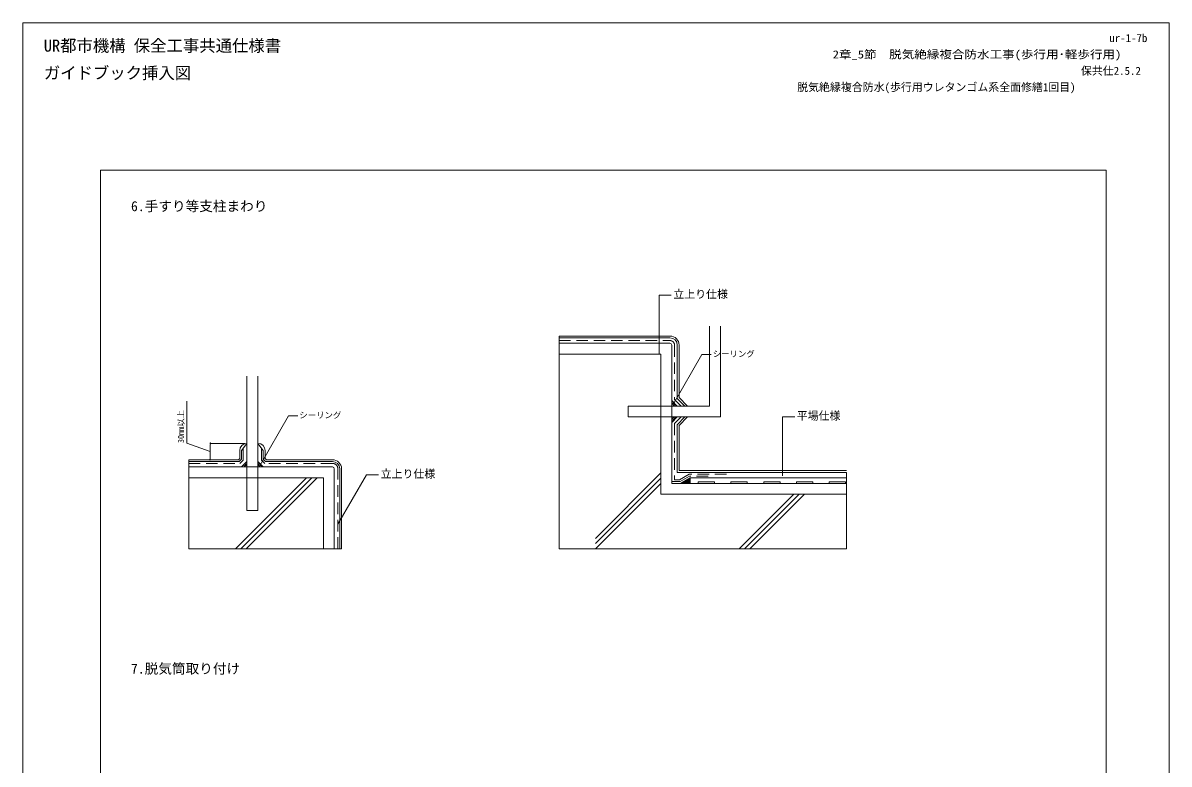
# Model space of a CAD drawing. Units: millimetres, scale not verified. Extents: x -3150 to 3150, y -4455 to 4455.
# Drawn here: x -3150 to 3150, y 380 to 4455 of the extents above; entities that cross this region are included whole.
import ezdxf
from ezdxf.enums import TextEntityAlignment as Align

# ---------------------------------------------------------------- set-up
doc = ezdxf.new("R2010")
doc.units = ezdxf.units.MM
doc.header["$LTSCALE"] = 10
doc.linetypes.add('USER1', pattern=[9.525, 6.35, -3.175])
for name, color, linetype, lineweight in [('0-0_0', 7, 'Continuous', 9), ('0-1_WAKU', 7, 'Continuous', 18), ('0-3_KUTAI', 3, 'Continuous', 18), ('0-4_BOUSUI', 1, 'Continuous', 18), ('0-5_MOJI', 7, 'Continuous', 18), ('0-6_HATCH', 9, 'Continuous', 18), ('0-A_bousui2', 7, 'USER1', 9), ('0-C_BUHIN', 7, 'Continuous', 9)]:
    doc.layers.add(name, color=color, linetype=linetype, lineweight=lineweight)
doc.styles.add('ＭＳ ゴシック', font='')
doc.styles.get('ＭＳ ゴシック').set_extended_font_data('MS Gothic')

msp = doc.modelspace()

# ---------------------------------------------------------------- linework, layer by layer
at = {"layer": '0-0_0', "lineweight": 18}
for p, q in [((-203.29, 1563.42), (-203.29, 2733.42)), ((-2238.65, 2053.42), (-2238.65, 1563.42)), ((1376.71, 1983.42), (1376.71, 1563.42)), ((-1398.65, 1563.42), (-2238.65, 1563.42)), ((1376.71, 1563.42), (-203.29, 1563.42))]:
    msp.add_line(p, q, dxfattribs=at)
at = {"layer": '0-0_0'}
for p, q in [((-2120.35, 2146.23), (-2120.35, 2140.61)), ((-2120.35, 2137.8), (-2120.35, 2132.17)), ((-2120.35, 2059.05), (-2120.35, 2064.67)), ((-2120.35, 2050.61), (-2120.35, 2056.23))]:
    msp.add_line(p, q, dxfattribs=at)
for centre, start, end in [((-2120.35, 2143.42), 270, 90), ((-2120.35, 2053.42), 90, 270)]:
    msp.add_arc(centre, 2.81, start, end, dxfattribs=at)
at = {"layer": '0-1_WAKU'}
for points in [[(-3150.02, -4455), (3149.98, -4455), (3149.98, 4455), (-3150.02, 4455)], [(-2724.02, 3645), (2804.98, 3645), (2804.98, -3825), (-2724.02, -3825)]]:
    msp.add_lwpolyline(points, close=True, dxfattribs=at)
at = {"layer": '0-3_KUTAI'}
for p, q in [((-203.29, 2693.42), (406.71, 2693.42)), ((416.71, 2683.42), (416.71, 1923.42)), ((-1448.65, 2013.42), (-2238.65, 2013.42)), ((-1438.65, 1563.42), (-1438.65, 2003.42)), ((416.71, 1923.42), (1376.71, 1923.42))]:
    msp.add_line(p, q, dxfattribs=at)
for points in [[(-203.29, 2633.42), (356.71, 2633.42), (356.71, 1863.42), (1376.71, 1863.42)], [(-1498.65, 1563.42), (-1498.65, 1953.42), (-2238.65, 1953.42)]]:
    msp.add_lwpolyline(points, dxfattribs=at)
for centre, start in [((406.71, 2683.42), 360), ((-1448.65, 2003.42), 0)]:
    msp.add_arc(centre, 10, start, 90, dxfattribs=at)
at = {"layer": '0-4_BOUSUI'}
for p, q in [((-203.29, 2733.42), (406.71, 2733.42)), ((-203.29, 2723.42), (406.71, 2723.42)), ((446.71, 2348.42), (416.71, 2378.42)), ((446.71, 2288.42), (416.71, 2258.42)), ((-1948.65, 2103.42), (-1918.65, 2143.42)), ((-1828.65, 2103.42), (-1858.65, 2143.42)), ((-1918.65, 2043.42), (-1948.65, 2013.42)), ((-1858.65, 2043.42), (-1828.65, 2013.42)), ((-1408.65, 1563.42), (-1408.65, 2003.42)), ((-1398.65, 1563.42), (-1398.65, 2003.42)), ((516.71, 1953.42), (464.75, 1923.42)), ((516.71, 1953.42), (1376.71, 1953.42)), ((516.71, 1953.42), (516.71, 1923.42))]:
    msp.add_line(p, q, dxfattribs=at)
for points in [[(446.71, 2683.42), (446.71, 2390.85), (489.14, 2348.42)], [(456.71, 2683.42), (456.71, 2394.99), (503.28, 2348.42)], [(489.14, 2288.42), (446.71, 2246), (446.71, 1983.42), (1376.71, 1983.42)], [(503.28, 2288.42), (456.71, 2241.85), (456.71, 1993.42), (1376.71, 1993.42)], [(-2238.65, 2043.42), (-1961.08, 2043.42), (-1948.65, 2055.85), (-1948.65, 2103.42)], [(-2238.65, 2053.42), (-1965.22, 2053.42), (-1958.65, 2059.99), (-1958.65, 2103.42)], [(-1448.65, 2043.42), (-1816.22, 2043.42), (-1828.65, 2055.85), (-1828.65, 2103.42)], [(-1448.65, 2053.42), (-1812.08, 2053.42), (-1818.65, 2059.99), (-1818.65, 2103.42)]]:
    msp.add_lwpolyline(points, dxfattribs=at)
for points in [[(561.71, 1923.42), (651.71, 1923.42), (651.71, 1932.42), (561.71, 1932.42)], [(741.71, 1923.42), (831.71, 1923.42), (831.71, 1932.42), (741.71, 1932.42)], [(921.71, 1923.42), (1011.71, 1923.42), (1011.71, 1932.42), (921.71, 1932.42)], [(1101.71, 1923.42), (1191.71, 1923.42), (1191.71, 1932.42), (1101.71, 1932.42)], [(1281.71, 1923.42), (1371.71, 1923.42), (1371.71, 1932.42), (1281.71, 1932.42)]]:
    msp.add_lwpolyline(points, close=True, dxfattribs=at)
for centre, radius, start, end in [((406.71, 2683.42), 50, 360, 90), ((406.71, 2683.42), 40, 360, 90), ((-1918.65, 2103.42), 40, 90, 180), ((-1858.65, 2103.42), 40, 0, 90), ((-1448.65, 2003.42), 50, 0, 90), ((-1448.65, 2003.42), 40, 0, 90)]:
    msp.add_arc(centre, radius, start, end, dxfattribs=at)
at = {"layer": '0-5_MOJI'}
for p, q in [((413.81, 2958.68), (346.31, 2958.68)), ((346.31, 2634.43), (346.31, 2958.68)), ((426.2, 2360.31), (582.62, 2631.23)), ((633.24, 2631.23), (582.62, 2631.23)), ((-1846.39, 2023.35), (-1689.98, 2294.27)), ((-1639.35, 2294.27), (-1689.98, 2294.27)), ((1092.33, 2289.85), (1024.83, 2289.85)), ((1024.83, 1965.6), (1024.83, 2289.85)), ((-1929.9, 2143.42), (-2120.35, 2143.42)), ((-2120.35, 2064.67), (-2120.35, 2132.17)), ((-1976.47, 2053.42), (-2120.35, 2053.42)), ((-1418.65, 1699.73), (-1262.24, 1970.65)), ((-1194.74, 1970.65), (-1262.24, 1970.65))]:
    msp.add_line(p, q, dxfattribs=at)
msp.add_lwpolyline([(-2120.35, 2098.42), (-2248.78, 2145.15), (-2248.78, 2376.02)], dxfattribs=at)
at = {"layer": '0-6_HATCH'}
for p, q in [((416.71, 2377.65), (445.94, 2348.42)), ((416.71, 2369.65), (421.1, 2374.04)), ((416.71, 2356.18), (427.83, 2367.3)), ((416.71, 2364.18), (432.47, 2348.42)), ((416.71, 2350.71), (419, 2348.42)), ((422.42, 2348.42), (434.57, 2360.57)), ((435.89, 2348.42), (441.3, 2353.83)), ((416.71, 2275.36), (429.78, 2288.42)), ((416.71, 2261.89), (443.25, 2288.42)), ((416.71, 2283.36), (429.18, 2270.89)), ((416.71, 2269.89), (422.44, 2264.16)), ((425.12, 2288.42), (435.91, 2277.63)), ((438.59, 2288.42), (442.65, 2284.36)), ((-1947.88, 2013.42), (-1918.65, 2042.65)), ((-1939.88, 2013.42), (-1944.26, 2017.81)), ((-1926.41, 2013.42), (-1937.53, 2024.54)), ((-1934.41, 2013.42), (-1918.65, 2029.18)), ((-1918.65, 2019.14), (-1930.79, 2031.28)), ((-1918.65, 2032.61), (-1924.06, 2038.01)), ((-1832.12, 2013.42), (-1858.65, 2039.96)), ((-1858.65, 2035.3), (-1854.59, 2039.36)), ((-1858.65, 2021.83), (-1847.85, 2032.63)), ((-1845.59, 2013.42), (-1858.65, 2026.49)), ((-1853.59, 2013.42), (-1841.12, 2025.89)), ((-1840.12, 2013.42), (-1834.38, 2019.16)), ((-1981.4, 1563.42), (-1591.4, 1953.42)), ((-1952.4, 1563.42), (-1562.4, 1953.42)), ((-1923.4, 1563.42), (-1533.4, 1953.42)), ((-1920.94, 2013.42), (-1918.65, 2015.71)), ((-3.29, 1620.83), (356.71, 1980.83)), ((486.95, 1923.42), (516.71, 1953.18)), ((-3.29, 1591.83), (356.71, 1951.83)), ((-2.7, 1563.42), (356.71, 1922.83)), ((467.42, 1923.42), (466.45, 1924.4)), ((468.99, 1923.42), (474.78, 1929.22)), ((476.4, 1923.42), (472.14, 1927.69)), ((485.39, 1923.42), (477.83, 1930.98)), ((477.97, 1923.42), (496.03, 1941.48)), ((494.37, 1923.42), (483.52, 1934.26)), ((503.35, 1923.42), (489.22, 1937.55)), ((512.33, 1923.42), (494.91, 1940.84)), ((495.93, 1923.42), (516.71, 1944.2)), ((516.71, 1928.02), (500.6, 1944.12)), ((504.91, 1923.42), (516.71, 1935.22)), ((516.71, 1937), (506.3, 1947.41)), ((516.71, 1945.98), (511.99, 1950.7)), ((513.89, 1923.42), (516.71, 1926.24)), ((787.83, 1563.42), (1087.83, 1863.42)), ((816.83, 1563.42), (1116.83, 1863.42)), ((845.83, 1563.42), (1145.83, 1863.42))]:
    msp.add_line(p, q, dxfattribs=at)
at = {"layer": '0-A_bousui2'}
for p, q in [((-203.29, 2708.42), (406.71, 2708.42)), ((-1418.65, 1563.42), (-1418.65, 2003.42))]:
    msp.add_line(p, q, dxfattribs=at)
for points in [[(431.71, 2683.42), (431.71, 2384.64), (467.92, 2348.42)], [(467.92, 2288.42), (431.71, 2252.21), (431.71, 1943.42)], [(-2238.65, 2033.42), (-1956.94, 2033.42), (-1938.65, 2051.71), (-1938.65, 2116.76)], [(-1448.65, 2033.42), (-1820.37, 2033.42), (-1838.65, 2051.71), (-1838.65, 2116.76)], [(616.71, 1963.42), (514.03, 1963.42), (462.07, 1933.42), (416.71, 1933.42)], [(716.71, 1973.42), (511.35, 1973.42), (459.39, 1943.42), (431.71, 1943.42)]]:
    msp.add_lwpolyline(points, dxfattribs=at)
for centre, radius, start in [((406.71, 2683.42), 25, 360), ((-1448.65, 2003.42), 30, 0)]:
    msp.add_arc(centre, radius, start, 90, dxfattribs=at)
at = {"layer": '0-C_BUHIN'}
for p, q in [((-1918.65, 1773.42), (-1918.65, 2513.42)), ((-1858.65, 1773.42), (-1858.65, 2513.42)), ((176.71, 2348.42), (176.71, 2288.42)), ((-1858.65, 1773.42), (-1918.65, 1773.42))]:
    msp.add_line(p, q, dxfattribs=at)
for points in [[(176.71, 2288.42), (684.49, 2288.42), (684.49, 2788.42)], [(176.71, 2348.42), (624.49, 2348.42), (624.49, 2788.42)]]:
    msp.add_lwpolyline(points, dxfattribs=at)

# ---------------------------------------------------------------- texts
at = {"layer": '0-1_WAKU', "style": 'ＭＳ ゴシック'}
for s, height, p in [('UR都市機構 保全工事共通仕様書', 65.98, (-3035.36, 4277.26)), ('ur-1-7b', 43.99, (2821.39, 4336.51)), ('ガイドブック挿入図', 65.98, (-3035.36, 4127.26)), ('保共仕2.5.2', 43.99, (2665.45, 4156.51)), ('脱気絶縁複合防水(歩行用ウレタンゴム系全面修繕1回目)', 43.99, (1106.06, 4066.51))]:
    msp.add_text(s, height=height, dxfattribs=at).set_placement(p, align=Align.BOTTOM_LEFT)
at = {"layer": '0-1_WAKU', "style": 'ＭＳ ゴシック', "width": 1.15}
msp.add_text('2章_5節\u3000脱気絶縁複合防水工事(歩行用･軽歩行用)', height=43.99, dxfattribs=at).set_placement((1300.98, 4246.51), align=Align.BOTTOM_LEFT)
at = {"layer": '0-5_MOJI', "style": 'ＭＳ ゴシック'}
for s, height, p in [('6.手すり等支柱まわり', 54.99, (-2555.82, 3403.51)), ('立上り仕様', 43.99, (425.06, 2928.68)), ('シーリング', 32.99, (641.68, 2608.73)), ('シーリング', 32.99, (-1630.91, 2271.77)), ('平場仕様', 43.99, (1103.58, 2259.85)), ('立上り仕様', 43.99, (-1183.49, 1940.65)), ('7.脱気筒取り付け', 54.99, (-2555.82, 860.88))]:
    msp.add_text(s, height=height, dxfattribs=at).set_placement(p, align=Align.BOTTOM_LEFT)
msp.add_text('30mm以上', height=32.99, rotation=90, dxfattribs=at).set_placement((-2255.48, 2144.88), align=Align.BOTTOM_LEFT)

doc.saveas('drawing.dxf')
